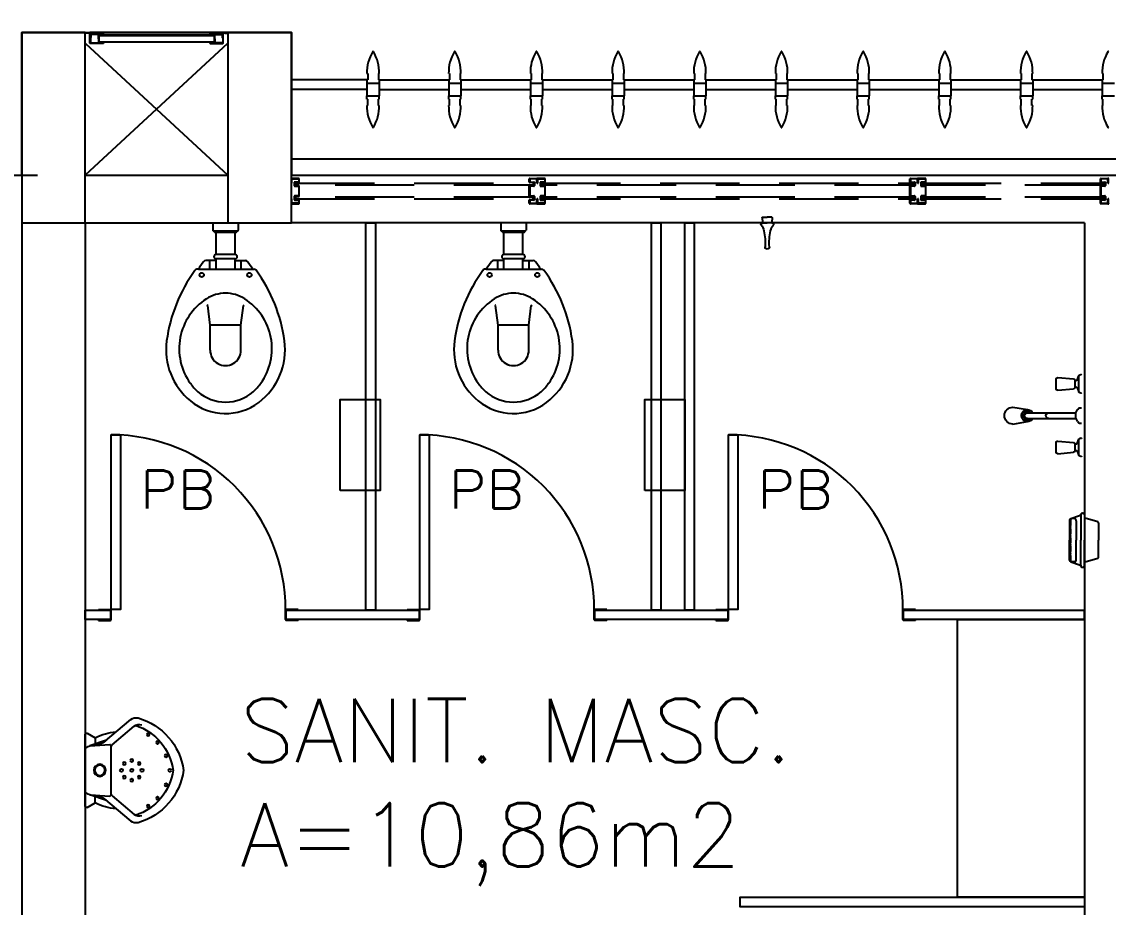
# Model space of a CAD drawing. Header units: millimetres. Extents: x 2046 to 2564, y 885 to 1120.
# Drawn here: x 2270.861 to 2274.286, y 963.146 to 965.936 of the extents above; entities that cross this region are included whole.
import ezdxf

# ---------------------------------------------------------------- set-up
doc = ezdxf.new("R2010")
doc.units = ezdxf.units.MM
doc.header["$LTSCALE"] = 10
doc.linetypes.add('HIDDEN', pattern=[0.375, 0.25, -0.125])
for name, color, linetype in [('AR-ALV', 2, 'Continuous'), ('AR-BRISES', 2, 'Continuous'), ('AR-DIVISÓRIAS', 2, 'Continuous'), ('AR-ESQ', 1, 'Continuous'), ('AR-ESTC', 3, 'Continuous'), ('AR-LOUÇAS', 1, 'Continuous'), ('AR-PISO', 1, 'Continuous'), ('AR-PORTA', 1, 'Continuous'), ('AR-SHAFT', 1, 'Continuous'), ('BGR- VISTA', 12, 'Continuous'), ('BR-PAINEL', 1, 'Continuous'), ('BR-SUPORTE', 1, 'Continuous'), ('DT-ESQ-PERFIL CADEIRA-C', 2, 'Continuous'), ('DT-ESQ-PERFIL CADEIRA-V', 1, 'Continuous'), ('DT-ESQ-VENEZIANA-C', 1, 'Continuous'), ('DT-ESQ-VENEZIANA-V', 1, 'Continuous'), ('DT-ESQ-VIDRO-PROJ', 1, 'HIDDEN'), ('DT-TXTESQ', 2, 'Continuous'), ('DT-TXTMOD', 1, 'Continuous'), ('DV- VISTA', 2, 'Continuous'), ('DV-TEXTO', 2, 'Continuous'), ('mov', 1, 'Continuous'), ('PM-TXT', 2, 'Continuous'), ('pm1', 2, 'Continuous'), ('pm2', 1, 'Continuous'), ('WC1', 1, 'Continuous'), ('WC2', 1, 'Continuous'), ('WC3', 1, 'Continuous'), ('Área', 2, 'Continuous')]:
    doc.layers.add(name, color=color, linetype=linetype)
doc.styles.add('S10', font='simplex.shx', dxfattribs={"height": 0.1})
doc.styles.add('S12', font='simplex.shx', dxfattribs={"width": 1.1, "height": 0.12})
doc.styles.add('UNB-100', font='simplex.shx', dxfattribs={"height": 0.2})

# ---------------------------------------------------------------- blocks, each defined once
blk = doc.blocks.new('BACI-01P')
at = {"layer": 'WC1'}
for p, q in [((0.146, 0.0857), (0.146, 0.0887)), ((0.1191, 0.03), (0.1191, 0.0624)), ((0.1191, 0.03), (0.1139, 0.03)), ((0.1139, 0.0298), (0.1139, -0.0298)), ((0.1191, -0.03), (0.1139, -0.03)), ((0.1191, -0.03), (0.1191, -0.0624)), ((0.146, -0.0857), (0.146, -0.0887))]:
    blk.add_line(p, q, dxfattribs=at)
for centre, radius, start, end in [((0.4364, -0.2936), 0.4837, 97.6805, 126.3454), ((0.3996, -0.0205), 0.2081, 36.8881, 97.6805), ((0.4268, 0), 0.174, 320.4767, 36.8881), ((0.1282, 0.0624), 0.00909, 126.1604, 180), ((0.4044, -0.3155), 0.4771, 122.7818, 126.1604), ((0.1551, 0.0887), 0.00909, 126.3358, 180), ((0.1282, -0.0624), 0.00909, 180, 233.8396), ((0.4044, 0.3155), 0.4771, 233.8396, 237.2182), ((0.1551, -0.0887), 0.00909, 180, 238.9825), ((0.4364, 0.2936), 0.4837, 233.7577, 262.3195), ((0.3996, 0.0205), 0.2081, 262.3195, 320.8979)]:
    blk.add_arc(centre, radius, start, end, dxfattribs=at)
at = {"layer": 'WC2'}
for p, q in [((0.146, -0.0857), (0.146, 0.0857)), ((0, 0.04), (0.023, 0.04)), ((0.025, 0.035), (0.025, 0.038)), ((0.025, -0.035), (0.025, 0.035)), ((0.025, 0.035), (0.028, 0.035)), ((0.03, -0.033), (0.03, 0.033)), ((0.1, 0.03), (0.03, 0.03)), ((0.1, 0.0298), (0.1, -0.0298)), ((0.1, -0.03), (0.03, -0.03)), ((0, -0.04), (0.023, -0.04)), ((0.025, -0.038), (0.025, -0.035)), ((0.025, -0.035), (0.028, -0.035))]:
    blk.add_line(p, q, dxfattribs=at)
for centre, radius, start, end in [((0.3966, -0.0404), 0.1866, 54.2515, 147.3201), ((0.4126, -0.0182), 0.1592, 41.3299, 54.2515), ((0.4333, 0), 0.1317, 0, 41.3299), ((0.023, 0.038), 0.002, 0, 90), ((0.028, 0.033), 0.002, 0, 90), ((0.107, 0.0298), 0.00697, 0, 180), ((0.3335, 0), 0.1117, 147.3201, 180), ((0.3335, 0), 0.1117, 180, 212.6799), ((0.4333, 0), 0.1317, 318.6701, 0), ((0.028, -0.033), 0.002, 270, 0), ((0.107, -0.0298), 0.00697, 180, 0), ((0.023, -0.038), 0.002, 270, 0), ((0.3966, 0.0404), 0.1866, 212.6799, 305.7485), ((0.4126, 0.0182), 0.1592, 305.7485, 318.6701)]:
    blk.add_arc(centre, radius, start, end, dxfattribs=at)
at = {"layer": 'WC3'}
for p, q in [((0.146, 0.0497), (0.1191, 0.0497)), ((0.261, 0.0562), (0.2593, 0.0585)), ((0.3229, 0.0486), (0.261, 0.0562)), ((0.3229, 0.0486), (0.3229, -0.0486)), ((0.4015, 0.0486), (0.3229, 0.0486)), ((0.146, 0.03), (0.1191, 0.03)), ((0.146, -0.03), (0.1191, -0.03)), ((0.146, -0.0497), (0.1191, -0.0497)), ((0.261, -0.0562), (0.2593, -0.0585)), ((0.3229, -0.0486), (0.261, -0.0562)), ((0.4015, -0.0486), (0.3229, -0.0486))]:
    blk.add_line(p, q, dxfattribs=at)
for centre in [(0.1641, 0.075), (0.1641, -0.075)]:
    blk.add_circle(centre, 0.00682, dxfattribs=at)
blk.add_arc((0.4015, 0), 0.0486, 270, 90, dxfattribs=at)
blk = doc.blocks.new('pb55-gr-01p')
at = {"layer": 'mov'}
blk.add_arc((0.0015, 0.0172), 0.55, 359.7335, 90, dxfattribs=at)
at = {"layer": 'pm1'}
blk.add_lwpolyline([(0.0315, 0.5673), (0.0315, 0.0172), (0.0015, 0.0172), (0.0015, 0.5673)], close=True, dxfattribs=at)
at = {"layer": 'pm2'}
for p, q in [((-0.0385, 0.0172), (-0.0008, 0.0172)), ((-0.0385, 0.0158), (-0.0385, 0.0172)), ((-0.0008, 0.0158), (-0.0385, 0.0158)), ((0, 0.015), (0, -0.015)), ((0.0015, -0.0152), (0.0015, 0.015)), ((0.5515, -0.0152), (0.5515, 0.015)), ((0.553, 0.015), (0.553, -0.015)), ((0.5915, 0.0172), (0.5537, 0.0172)), ((0.5537, 0.0158), (0.5915, 0.0158)), ((0.5915, 0.0158), (0.5915, 0.0172)), ((-0.001, -0.016), (-0.0385, -0.016)), ((-0.0385, -0.0175), (-0.0385, -0.016)), ((-0.0385, -0.0175), (-0.0008, -0.0175)), ((0.5915, -0.0175), (0.5537, -0.0175)), ((0.554, -0.016), (0.5915, -0.016)), ((0.5915, -0.0175), (0.5915, -0.016))]:
    blk.add_line(p, q, dxfattribs=at)
for centre, radius, start, end in [((-0.0008, 0.015), 0.00225, 0, 90), ((-0.0008, 0.015), 0.00075, 0, 90), ((0.5537, 0.015), 0.00225, 90, 180), ((0.5537, 0.015), 0.00075, 90, 180), ((-0.001, -0.015), 0.001, 270, 0), ((-0.0008, -0.0152), 0.00225, 270, 0), ((0.5537, -0.0152), 0.00225, 180, 270), ((0.554, -0.015), 0.001, 180, 270)]:
    blk.add_arc(centre, radius, start, end, dxfattribs=at)
at = {"layer": 'PM-TXT', "style": 'S12', "width": 1.1}
blk.add_attdef('PM', (0.0929, 0.3347), '', height=0.12, dxfattribs=at)
at = {"layer": 'PM-TXT', "style": 'S12', "width": 1.1, "flags": 1}
for tag, p in [('LARGURA', (0.0929, 0.1347)), ('GRANITO', (0.0929, -0.0653)), ('VISOR', (0.0929, -0.2653)), ('FERRAGEM', (0.0929, -0.4653))]:
    blk.add_attdef(tag, p, '', height=0.12, dxfattribs=at)
blk = doc.blocks.new('CHVR-01P')
at = {"layer": 'WC1'}
for p, q in [((-0.08, 0.114), (-0.08, 0.086)), ((-0.074, 0.12), (-0.0254, 0.1155)), ((-0.02, 0.1096), (-0.0176, 0.1096)), ((-0.0139, 0.1119), (-0.0077, 0.1257)), ((-0.0015, 0.129), (-0.0052, 0.1279)), ((-0.074, 0.08), (-0.0254, 0.0845)), ((-0.02, 0.0904), (-0.0176, 0.0904)), ((-0.0139, 0.0881), (-0.0077, 0.0743)), ((-0.0015, 0.071), (-0.0052, 0.0721)), ((-0.2165, 0.0264), (-0.1704, 0.0189)), ((-0.1704, 0.0088), (-0.1537, 0.0088)), ((-0.1537, 0.0088), (-0.0176, 0.0088)), ((-0.0176, 0.0088), (-0.0133, 0.0174)), ((-0.0131, 0.0178), (-0.0132, 0.0176)), ((-0.0126, 0.0182), (-0.0088, 0.0206)), ((-0.0088, 0.0222), (-0.0088, 0.0206)), ((-0.0068, 0.0242), (0, 0.0242)), ((-0.2165, -0.0264), (-0.1704, -0.0189)), ((-0.1704, -0.0088), (-0.1537, -0.0088)), ((-0.1537, -0.0088), (-0.0176, -0.0088)), ((-0.0176, -0.0088), (-0.0133, -0.0174)), ((-0.0131, -0.0178), (-0.0132, -0.0176)), ((-0.0126, -0.0182), (-0.0088, -0.0206)), ((-0.0088, -0.0206), (-0.0088, -0.0222)), ((-0.0068, -0.0242), (0, -0.0242)), ((-0.08, -0.086), (-0.08, -0.114)), ((-0.074, -0.08), (-0.0254, -0.0845)), ((-0.02, -0.0904), (-0.0176, -0.0904)), ((-0.0139, -0.0881), (-0.0077, -0.0743)), ((-0.0015, -0.071), (-0.0052, -0.0721)), ((-0.074, -0.12), (-0.0254, -0.1155)), ((-0.02, -0.1096), (-0.0176, -0.1096)), ((-0.0139, -0.1119), (-0.0077, -0.1257)), ((-0.0015, -0.129), (-0.0052, -0.1279))]:
    blk.add_line(p, q, dxfattribs=at)
for centre, radius, start, end in [((-0.074, 0.114), 0.006, 90, 180), ((-0.026, 0.1096), 0.006, 0, 84.4007), ((-0.0176, 0.1136), 0.004, 270, 335.6127), ((-0.004, 0.1241), 0.004, 107.5303, 155.6127), ((-0.001, 0.1282), 0.001, 0, 122.0054), ((-0.074, 0.086), 0.006, 180, 270), ((-0.026, 0.0904), 0.006, 275.5993, 0), ((-0.0176, 0.0864), 0.004, 24.3873, 90), ((-0.004, 0.0759), 0.004, 204.3873, 252.4697), ((-0.001, 0.0718), 0.001, 237.9946, 0), ((0, 0.07), 0.000002, 180, 270), ((-0.2165, 0), 0.0264, 90, 270), ((-0.1704, 0), 0.0189, 90, 270), ((-0.1704, 0), 0.0088, 90, 270), ((-0.1704, 0), 0.0189, 27.7177, 90), ((-0.0115, 0.0165), 0.002, 122.7806, 153.4349), ((-0.0068, 0.0222), 0.002, 90, 180), ((-0.1704, 0), 0.0189, 270, 332.2823), ((-0.0115, -0.0165), 0.002, 206.5651, 237.2194), ((-0.0068, -0.0222), 0.002, 180, 270), ((-0.074, -0.086), 0.006, 90, 180), ((-0.026, -0.0904), 0.006, 0, 84.4007), ((-0.0176, -0.0864), 0.004, 270, 335.6127), ((-0.004, -0.0759), 0.004, 107.5303, 155.6127), ((-0.001, -0.0718), 0.001, 0, 122.0054), ((-0.074, -0.114), 0.006, 180, 270), ((-0.026, -0.1096), 0.006, 275.5993, 0), ((-0.0176, -0.1136), 0.004, 24.3873, 90), ((-0.004, -0.1241), 0.004, 204.3873, 252.4697), ((-0.001, -0.1282), 0.001, 237.9946, 0), ((0, -0.13), 0.000002, 180, 270)]:
    blk.add_arc(centre, radius, start, end, dxfattribs=at)
at = {"layer": 'WC2'}
for p, q in [((-0.02, 0.1096), (-0.02, 0.0904)), ((-0.0077, 0.1257), (-0.0077, 0.0743)), ((-0.0176, 0.0088), (-0.0176, -0.0088)), ((-0.02, -0.0904), (-0.02, -0.1096)), ((-0.0077, -0.0743), (-0.0077, -0.1257))]:
    blk.add_line(p, q, dxfattribs=at)
for centre, radius, start, end in [((-0.1704, 0), 0.0132, 41.8103, 318.1897), ((-0.1031, 0), 0.0088, 90, 270)]:
    blk.add_arc(centre, radius, start, end, dxfattribs=at)
blk = doc.blocks.new('MCTR-01p')
at = {"layer": 'WC1'}
for p, q in [((0.1134, 0), (-0.1134, 0)), ((-0.1169, -0.006), (-0.1028, -0.0318)), ((0.1169, -0.006), (0.1028, -0.0318)), ((-0.1209, -0.0973), (-0.16, -0.1436)), ((0.1209, -0.0973), (0.16, -0.1436))]:
    blk.add_line(p, q, dxfattribs=at)
blk.add_circle((0, -0.0459), 0.019, dxfattribs=at)
for centre, radius, start, end in [((-0.1134, -0.004), 0.00402, 90, 208.6993), ((0.1134, -0.004), 0.00402, 331.3007, 90), ((0.0514, -0.1098), 0.1728, 153.1667, 175.8553), ((-0.0514, -0.1098), 0.1728, 4.1447, 26.8333), ((-0.1408, -0.1598), 0.0251, 139.851, 195.7705), ((0.027, -0.1124), 0.1994, 195.7705, 262.231), ((-0.027, -0.1124), 0.1994, 277.769, 344.2295), ((0.1408, -0.1598), 0.0251, 344.2295, 40.149)]:
    blk.add_arc(centre, radius, start, end, dxfattribs=at)
at = {"layer": 'WC2'}
for p, q in [((-0.1028, -0.0318), (-0.083, -0.0318)), ((-0.0952, -0.0668), (-0.0769, -0.0144)), ((-0.0769, -0.0144), (-0.0814, -0.0774)), ((0.0769, -0.0144), (0.0814, -0.0774)), ((0.0952, -0.0668), (0.0769, -0.0144)), ((0.1028, -0.0318), (0.083, -0.0318)), ((-0.0929, -0.0641), (-0.1209, -0.0973)), ((0.0929, -0.0641), (0.1209, -0.0973)), ((-0.0801, -0.0849), (-0.1388, -0.1544)), ((0.0773, -0.0817), (-0.0773, -0.0817)), ((0.0801, -0.0849), (0.1388, -0.1544))]:
    blk.add_line(p, q, dxfattribs=at)
for centre, radius in [((0, -0.0459), 0.0162), ((-0.0216, -0.1233), 0.00453), ((0.0216, -0.1233), 0.00453), ((-0.0307, -0.1466), 0.00453), ((-0.0216, -0.17), 0.00453), ((0.0216, -0.17), 0.00453), ((0.0307, -0.1466), 0.00453), ((-0.1131, -0.1987), 0.00453), ((0.1131, -0.1987), 0.00453), ((-0.0873, -0.2281), 0.00453), ((0.0873, -0.2281), 0.00453), ((-0.0453, -0.2549), 0.00453), ((0.0453, -0.2549), 0.00453)]:
    blk.add_circle(centre, radius, dxfattribs=at)
for centre, radius, start, end in [((-0.0573, -0.018), 0.02, 115.5204, 169.5817), ((0.0573, -0.018), 0.02, 10.4183, 64.4796), ((-0.1424, -0.0223), 0.0647, 319.851, 355.9846), ((0.1424, -0.0223), 0.0647, 184.0154, 220.149), ((-0.0773, -0.0776), 0.00402, 175.9846, 270), ((-0.0719, -0.0937), 0.012, 89.3581, 133.3239), ((0.0719, -0.0937), 0.012, 46.6761, 90.6419), ((0.0773, -0.0776), 0.00402, 270, 4.0154), ((0, -0.1142), 0.00453, 90, 270), ((0, -0.1142), 0.00453, 270, 90), ((-0.1204, -0.1699), 0.024, 139.851, 200.6324), ((0.024, -0.1042), 0.1746, 198.2723, 262.1141), ((0, -0.1466), 0.00453, 90, 270), ((0, -0.1466), 0.00453, 270, 90), ((-0.024, -0.1042), 0.1746, 277.8859, 341.7277), ((0.1204, -0.1699), 0.024, 339.3676, 40.149), ((0, -0.1791), 0.00453, 90, 270), ((0, -0.1791), 0.00453, 270, 90), ((0.0001, -0.2664), 0.00453, 91.7832, 268.2168), ((-0.0001, -0.2664), 0.00453, 271.7832, 88.2168)]:
    blk.add_arc(centre, radius, start, end, dxfattribs=at)
blk = doc.blocks.new('DV8')
at = {"layer": 'DV- VISTA'}
blk.add_lwpolyline([(0, -0.03), (-0.08, -0.03), (-0.08, 0), (0, 0)], close=True, dxfattribs=at)
at = {"layer": 'DV-TEXTO', "style": 'S12'}
for tag, p, flags in [('DIVISÓRIA', (-0.2823, -0.184), 2), ('TAMANHO', (-0.2823, -0.384), 3), ('ACABAMENTO', (-0.2823, -0.584), 3), ('CANTONEIRA', (-0.2823, -0.784), 3)]:
    blk.add_attdef(tag, p, '', height=0.12, dxfattribs=dict(at, flags=flags))
blk = doc.blocks.new('DV7')
at = {"layer": 'DV- VISTA'}
blk.add_lwpolyline([(0.03, 0), (0.03, -0.42), (0, -0.42), (0, 0)], close=True, dxfattribs=at)
at = {"layer": 'DV-TEXTO', "style": 'S12'}
for tag, p, flags in [('ACABAMENTO', (0.5921, -0.2951), 3), ('CANTONEIRA', (0.7921, -0.2951), 3), ('DIVISÓRIA', (0.1921, -0.2951), 2), ('TAMANHO', (0.3921, -0.2951), 3)]:
    blk.add_attdef(tag, p, '', height=0.12, rotation=90, dxfattribs=dict(at, flags=flags))
blk = doc.blocks.new('DV10')
at = {"layer": 'DV- VISTA'}
blk.add_lwpolyline([(0.57, -0.03), (0, -0.03), (0, 0), (0.57, 0)], close=True, dxfattribs=at)
at = {"layer": 'DV-TEXTO', "style": 'S12'}
for tag, p, flags in [('DIVISÓRIA', (0.0161, 0.0342), 2), ('TAMANHO', (0.0161, -0.1658), 3), ('ACABAMENTO', (0.0161, -0.3658), 3), ('CANTONEIRA', (0.0161, -0.5658), 3)]:
    blk.add_attdef(tag, p, '', height=0.12, dxfattribs=dict(at, flags=flags))
blk = doc.blocks.new('DV5')
at = {"layer": 'DV- VISTA'}
blk.add_lwpolyline([(0.03, 0), (0.03, -1.085), (0, -1.085), (0, 0)], close=True, dxfattribs=at)
at = {"layer": 'DV-TEXTO', "style": 'S12'}
for tag, p, flags in [('ACABAMENTO', (0.3815, -0.3886), 3), ('CANTONEIRA', (0.5815, -0.3886), 3), ('DIVISÓRIA', (-0.0185, -0.3886), 2), ('TAMANHO', (0.1815, -0.3886), 3)]:
    blk.add_attdef(tag, p, '', height=0.12, rotation=90, dxfattribs=dict(at, flags=flags))
blk = doc.blocks.new('BGR17')
at = {"layer": 'BGR- VISTA'}
blk.add_lwpolyline([(0, 0.875), (0, 0), (-0.4, 0), (-0.4, 0.875)], close=True, dxfattribs=at)
blk = doc.blocks.new('DV4')
at = {"layer": 'DV- VISTA'}
blk.add_lwpolyline([(0.03, 0), (0.03, -1.22), (0, -1.22), (0, 0)], close=True, dxfattribs=at)
at = {"layer": 'DV-TEXTO', "style": 'S12'}
for tag, p, flags in [('ACABAMENTO', (0.3815, -0.3084), 3), ('CANTONEIRA', (0.5815, -0.3084), 3), ('DIVISÓRIA', (-0.0185, -0.3084), 2), ('TAMANHO', (0.1815, -0.3084), 3)]:
    blk.add_attdef(tag, p, '', height=0.12, rotation=90, dxfattribs=dict(at, flags=flags))
blk = doc.blocks.new('EF58-P')
at = {"layer": 'DT-ESQ-VIDRO-PROJ', "ltscale": 0.1}
for points in [[(2.5735, -0.14, 0.414214), (2.575, -0.1385), (2.575, -0.125), (2.5735, -0.125)], [(2.5735, -0.075), (2.575, -0.075), (2.575, -0.0615, 0.414214), (2.5735, -0.06)]]:
    blk.add_lwpolyline(points, format="xyb", dxfattribs=at)
for points in [[(2.6, -0.1285), (2.6, -0.1385, -0.414214), (2.5985, -0.14), (2.5765, -0.14, -0.414214), (2.575, -0.1385), (2.575, -0.125), (2.5765, -0.125), (2.5765, -0.138, 0.414214), (2.577, -0.1385), (2.598, -0.1385, 0.414214), (2.5985, -0.138), (2.5985, -0.1285), (2.5855, -0.1285, -0.414214), (2.584, -0.127), (2.584, -0.117, -0.414214), (2.5855, -0.1155), (2.5985, -0.1155), (2.5985, -0.0845), (2.5855, -0.0845, -0.414214), (2.584, -0.083), (2.584, -0.073, -0.414214), (2.5855, -0.0715), (2.5985, -0.0715), (2.5985, -0.062, 0.414214), (2.598, -0.0615), (2.577, -0.0615, 0.414214), (2.5765, -0.062), (2.5765, -0.075), (2.575, -0.075), (2.575, -0.0615, -0.414214), (2.5765, -0.06), (2.5985, -0.06, -0.414214), (2.6, -0.0615), (2.6, -0.0715, -0.414214), (2.5985, -0.073), (2.5855, -0.073), (2.5855, -0.083), (2.5985, -0.083), (2.5985, -0.083, -0.414214), (2.6, -0.0845), (2.6, -0.1155, -0.414214), (2.5985, -0.117), (2.5985, -0.117), (2.5855, -0.117), (2.5855, -0.127), (2.5985, -0.127, -0.414214)], [(3.15, -0.1285), (3.15, -0.1385, 0.414214), (3.1515, -0.14), (3.1735, -0.14, 0.414214), (3.175, -0.1385), (3.175, -0.125), (3.1735, -0.125), (3.1735, -0.138, -0.414214), (3.173, -0.1385), (3.152, -0.1385, -0.414214), (3.1515, -0.138), (3.1515, -0.1285), (3.1645, -0.1285, 0.414214), (3.166, -0.127), (3.166, -0.117, 0.414214), (3.1645, -0.1155), (3.1515, -0.1155), (3.1515, -0.0845), (3.1645, -0.0845, 0.414214), (3.166, -0.083), (3.166, -0.073, 0.414214), (3.1645, -0.0715), (3.1515, -0.0715), (3.1515, -0.062, -0.414214), (3.152, -0.0615), (3.173, -0.0615, -0.414214), (3.1735, -0.062), (3.1735, -0.075), (3.175, -0.075), (3.175, -0.0615, 0.414214), (3.1735, -0.06), (3.1515, -0.06, 0.414214), (3.15, -0.0615), (3.15, -0.0715, 0.414214), (3.1515, -0.073), (3.1645, -0.073), (3.1645, -0.083), (3.1515, -0.083), (3.1515, -0.083, 0.414214), (3.15, -0.0845), (3.15, -0.1155, 0.414214), (3.1515, -0.117), (3.1515, -0.117), (3.1645, -0.117), (3.1645, -0.127), (3.1515, -0.127, 0.414214)], [(3.2, -0.1285), (3.2, -0.1385, -0.414214), (3.1985, -0.14), (3.1765, -0.14, -0.414214), (3.175, -0.1385), (3.175, -0.125), (3.1765, -0.125), (3.1765, -0.138, 0.414214), (3.177, -0.1385), (3.198, -0.1385, 0.414214), (3.1985, -0.138), (3.1985, -0.1285), (3.1855, -0.1285, -0.414214), (3.184, -0.127), (3.184, -0.117, -0.414214), (3.1855, -0.1155), (3.1985, -0.1155), (3.1985, -0.0845), (3.1855, -0.0845, -0.414214), (3.184, -0.083), (3.184, -0.073, -0.414214), (3.1855, -0.0715), (3.1985, -0.0715), (3.1985, -0.062, 0.414214), (3.198, -0.0615), (3.177, -0.0615, 0.414214), (3.1765, -0.062), (3.1765, -0.075), (3.175, -0.075), (3.175, -0.0615, -0.414214), (3.1765, -0.06), (3.1985, -0.06, -0.414214), (3.2, -0.0615), (3.2, -0.0715, -0.414214), (3.1985, -0.073), (3.1855, -0.073), (3.1855, -0.083), (3.1985, -0.083), (3.1985, -0.083, -0.414214), (3.2, -0.0845), (3.2, -0.1155, -0.414214), (3.1985, -0.117), (3.1985, -0.117), (3.1855, -0.117), (3.1855, -0.127), (3.1985, -0.127, -0.414214)], [(4.35, -0.1285), (4.35, -0.1385, 0.414214), (4.3515, -0.14), (4.3735, -0.14, 0.414214), (4.375, -0.1385), (4.375, -0.125), (4.3735, -0.125), (4.3735, -0.138, -0.414214), (4.373, -0.1385), (4.352, -0.1385, -0.414214), (4.3515, -0.138), (4.3515, -0.1285), (4.3645, -0.1285, 0.414214), (4.366, -0.127), (4.366, -0.117, 0.414214), (4.3645, -0.1155), (4.3515, -0.1155), (4.3515, -0.0845), (4.3645, -0.0845, 0.414214), (4.366, -0.083), (4.366, -0.073, 0.414214), (4.3645, -0.0715), (4.3515, -0.0715), (4.3515, -0.062, -0.414214), (4.352, -0.0615), (4.373, -0.0615, -0.414214), (4.3735, -0.062), (4.3735, -0.075), (4.375, -0.075), (4.375, -0.0615, 0.414214), (4.3735, -0.06), (4.3515, -0.06, 0.414214), (4.35, -0.0615), (4.35, -0.0715, 0.414214), (4.3515, -0.073), (4.3645, -0.073), (4.3645, -0.083), (4.3515, -0.083), (4.3515, -0.083, 0.414214), (4.35, -0.0845), (4.35, -0.1155, 0.414214), (4.3515, -0.117), (4.3515, -0.117), (4.3645, -0.117), (4.3645, -0.127), (4.3515, -0.127, 0.414214)], [(4.4, -0.1285), (4.4, -0.1385, -0.414214), (4.3985, -0.14), (4.3765, -0.14, -0.414214), (4.375, -0.1385), (4.375, -0.125), (4.3765, -0.125), (4.3765, -0.138, 0.414214), (4.377, -0.1385), (4.398, -0.1385, 0.414214), (4.3985, -0.138), (4.3985, -0.1285), (4.3855, -0.1285, -0.414214), (4.384, -0.127), (4.384, -0.117, -0.414214), (4.3855, -0.1155), (4.3985, -0.1155), (4.3985, -0.0845), (4.3855, -0.0845, -0.414214), (4.384, -0.083), (4.384, -0.073, -0.414214), (4.3855, -0.0715), (4.3985, -0.0715), (4.3985, -0.062, 0.414214), (4.398, -0.0615), (4.377, -0.0615, 0.414214), (4.3765, -0.062), (4.3765, -0.075), (4.375, -0.075), (4.375, -0.0615, -0.414214), (4.3765, -0.06), (4.3985, -0.06, -0.414214), (4.4, -0.0615), (4.4, -0.0715, -0.414214), (4.3985, -0.073), (4.3855, -0.073), (4.3855, -0.083), (4.3985, -0.083), (4.3985, -0.083, -0.414214), (4.4, -0.0845), (4.4, -0.1155, -0.414214), (4.3985, -0.117), (4.3985, -0.117), (4.3855, -0.117), (4.3855, -0.127), (4.3985, -0.127, -0.414214)], [(5.125, -0.1285), (5.125, -0.1385, 0.414214), (5.1265, -0.14), (5.1485, -0.14, 0.414214), (5.15, -0.1385), (5.15, -0.125), (5.1485, -0.125), (5.1485, -0.138, -0.414214), (5.148, -0.1385), (5.127, -0.1385, -0.414214), (5.1265, -0.138), (5.1265, -0.1285), (5.1395, -0.1285, 0.414214), (5.141, -0.127), (5.141, -0.117, 0.414214), (5.1395, -0.1155), (5.1265, -0.1155), (5.1265, -0.0845), (5.1395, -0.0845, 0.414214), (5.141, -0.083), (5.141, -0.073, 0.414214), (5.1395, -0.0715), (5.1265, -0.0715), (5.1265, -0.062, -0.414214), (5.127, -0.0615), (5.148, -0.0615, -0.414214), (5.1485, -0.062), (5.1485, -0.075), (5.15, -0.075), (5.15, -0.0615, 0.414214), (5.1485, -0.06), (5.1265, -0.06, 0.414214), (5.125, -0.0615), (5.125, -0.0715, 0.414214), (5.1265, -0.073), (5.1395, -0.073), (5.1395, -0.083), (5.1265, -0.083), (5.1265, -0.083, 0.414214), (5.125, -0.0845), (5.125, -0.1155, 0.414214), (5.1265, -0.117), (5.1265, -0.117), (5.1395, -0.117), (5.1395, -0.127), (5.1265, -0.127, 0.414214)]]:
    blk.add_lwpolyline(points, format="xyb", close=True, dxfattribs=at)
for points in [[(3.1625, -0.081), (3.1625, -0.075), (2.5875, -0.075), (2.5875, -0.081)], [(4.3625, -0.081), (4.3625, -0.075), (3.1875, -0.075), (3.1875, -0.081)], [(5.1375, -0.081), (5.1375, -0.075), (4.3875, -0.075), (4.3875, -0.081)], [(3.1625, -0.119), (3.1625, -0.125), (2.5875, -0.125), (2.5875, -0.119)], [(4.3625, -0.119), (4.3625, -0.125), (3.1875, -0.125), (3.1875, -0.119)], [(5.1375, -0.119), (5.1375, -0.125), (4.3875, -0.125), (4.3875, -0.119)]]:
    blk.add_lwpolyline(points, close=True, dxfattribs=at)
at = {"layer": 'DT-TXTMOD', "ltscale": 0.1, "style": 'S10', "flags": 3}
for tag, p in [('M01', (0.025, -0.28)), ('M02', (0.3253, -0.28)), ('M03', (0.627, -0.28)), ('M04', (0.9288, -0.28)), ('M05', (1.2306, -0.28)), ('M06', (1.5323, -0.28)), ('M07', (1.8341, -0.28)), ('M08', (2.1359, -0.28)), ('M09', (2.4376, -0.28)), ('M10', (2.7394, -0.28)), ('M11', (3.0412, -0.28)), ('M12', (3.3429, -0.28)), ('M13', (3.6447, -0.28)), ('M14', (3.9464, -0.28)), ('M15', (4.2482, -0.28)), ('M16', (4.55, -0.28)), ('M17', (4.8517, -0.28))]:
    blk.add_attdef(tag, p, '', height=0.1, dxfattribs=at)
blk = doc.blocks.new('BR-MODULO8')
at = {"layer": 'BR-PAINEL'}
for p, q in [((-4.9117, 0.27), (-4.9092, 0.27)), ((-4.9117, 0.25), (-4.9117, 0.24)), ((-4.9117, 0.25), (-4.9092, 0.25)), ((-4.9117, 0.24), (-4.8733, 0.24)), ((-4.9117, 0.24), (-4.9117, 0.2)), ((-4.9092, 0.27), (-4.9092, 0.25)), ((-4.8758, 0.27), (-4.8758, 0.25)), ((-4.8733, 0.27), (-4.8758, 0.27)), ((-4.8733, 0.25), (-4.8758, 0.25)), ((-4.8733, 0.25), (-4.8733, 0.24)), ((-4.8733, 0.24), (-4.8733, 0.2)), ((-4.6542, 0.27), (-4.6517, 0.27)), ((-4.6542, 0.25), (-4.6542, 0.24)), ((-4.6542, 0.25), (-4.6517, 0.25)), ((-4.6542, 0.24), (-4.6158, 0.24)), ((-4.6542, 0.24), (-4.6542, 0.2)), ((-4.6517, 0.27), (-4.6517, 0.25)), ((-4.6183, 0.27), (-4.6183, 0.25)), ((-4.6158, 0.27), (-4.6183, 0.27)), ((-4.6158, 0.25), (-4.6183, 0.25)), ((-4.6158, 0.25), (-4.6158, 0.24)), ((-4.6158, 0.24), (-4.6158, 0.2)), ((-4.3967, 0.27), (-4.3942, 0.27)), ((-4.3967, 0.25), (-4.3967, 0.24)), ((-4.3967, 0.25), (-4.3942, 0.25)), ((-4.3967, 0.24), (-4.3583, 0.24)), ((-4.3967, 0.24), (-4.3967, 0.2)), ((-4.3942, 0.27), (-4.3942, 0.25)), ((-4.3608, 0.27), (-4.3608, 0.25)), ((-4.3583, 0.27), (-4.3608, 0.27)), ((-4.3583, 0.25), (-4.3608, 0.25)), ((-4.3583, 0.25), (-4.3583, 0.24)), ((-4.3583, 0.24), (-4.3583, 0.2)), ((-4.1392, 0.27), (-4.1367, 0.27)), ((-4.1392, 0.25), (-4.1392, 0.24)), ((-4.1392, 0.25), (-4.1367, 0.25)), ((-4.1392, 0.24), (-4.1008, 0.24)), ((-4.1392, 0.24), (-4.1392, 0.2)), ((-4.1367, 0.27), (-4.1367, 0.25)), ((-4.1033, 0.27), (-4.1033, 0.25)), ((-4.1008, 0.27), (-4.1033, 0.27)), ((-4.1008, 0.25), (-4.1033, 0.25)), ((-4.1008, 0.25), (-4.1008, 0.24)), ((-4.1008, 0.24), (-4.1008, 0.2)), ((-3.8817, 0.27), (-3.8792, 0.27)), ((-3.8817, 0.25), (-3.8817, 0.24)), ((-3.8817, 0.25), (-3.8792, 0.25)), ((-3.8817, 0.24), (-3.8433, 0.24)), ((-3.8817, 0.24), (-3.8817, 0.2)), ((-3.8792, 0.27), (-3.8792, 0.25)), ((-3.8458, 0.27), (-3.8458, 0.25)), ((-3.8433, 0.27), (-3.8458, 0.27)), ((-3.8433, 0.25), (-3.8458, 0.25)), ((-3.8433, 0.25), (-3.8433, 0.24)), ((-3.8433, 0.24), (-3.8433, 0.2)), ((-3.6242, 0.27), (-3.6217, 0.27)), ((-3.6242, 0.25), (-3.6242, 0.24)), ((-3.6242, 0.25), (-3.6217, 0.25)), ((-3.6242, 0.24), (-3.5858, 0.24)), ((-3.6242, 0.24), (-3.6242, 0.2)), ((-3.6217, 0.27), (-3.6217, 0.25)), ((-3.5883, 0.27), (-3.5883, 0.25)), ((-3.5858, 0.27), (-3.5883, 0.27)), ((-3.5858, 0.25), (-3.5883, 0.25)), ((-3.5858, 0.25), (-3.5858, 0.24)), ((-3.5858, 0.24), (-3.5858, 0.2)), ((-3.3667, 0.27), (-3.3642, 0.27)), ((-3.3667, 0.25), (-3.3667, 0.24)), ((-3.3667, 0.25), (-3.3642, 0.25)), ((-3.3667, 0.24), (-3.3283, 0.24)), ((-3.3667, 0.24), (-3.3667, 0.2)), ((-3.3642, 0.27), (-3.3642, 0.25)), ((-3.3308, 0.27), (-3.3308, 0.25)), ((-3.3283, 0.27), (-3.3308, 0.27)), ((-3.3283, 0.25), (-3.3308, 0.25)), ((-3.3283, 0.25), (-3.3283, 0.24)), ((-3.3283, 0.24), (-3.3283, 0.2)), ((-3.1092, 0.27), (-3.1067, 0.27)), ((-3.1092, 0.25), (-3.1092, 0.24)), ((-3.1092, 0.25), (-3.1067, 0.25)), ((-3.1092, 0.24), (-3.0708, 0.24)), ((-3.1092, 0.24), (-3.1092, 0.2)), ((-3.1067, 0.27), (-3.1067, 0.25)), ((-3.0733, 0.27), (-3.0733, 0.25)), ((-3.0708, 0.27), (-3.0733, 0.27)), ((-3.0708, 0.25), (-3.0733, 0.25)), ((-3.0708, 0.25), (-3.0708, 0.24)), ((-3.0708, 0.24), (-3.0708, 0.2)), ((-2.8517, 0.27), (-2.8492, 0.27)), ((-2.8517, 0.25), (-2.8517, 0.24)), ((-2.8517, 0.25), (-2.8492, 0.25)), ((-2.8517, 0.24), (-2.8133, 0.24)), ((-2.8517, 0.24), (-2.8517, 0.2)), ((-2.8492, 0.27), (-2.8492, 0.25)), ((-2.8158, 0.27), (-2.8158, 0.25)), ((-2.8133, 0.27), (-2.8158, 0.27)), ((-2.8133, 0.25), (-2.8158, 0.25)), ((-2.8133, 0.25), (-2.8133, 0.24)), ((-2.8133, 0.24), (-2.8133, 0.2)), ((-2.5942, 0.27), (-2.5917, 0.27)), ((-2.5942, 0.25), (-2.5942, 0.24)), ((-2.5942, 0.25), (-2.5917, 0.25)), ((-2.5942, 0.24), (-2.5558, 0.24)), ((-2.5942, 0.24), (-2.5942, 0.2)), ((-2.5917, 0.27), (-2.5917, 0.25)), ((-4.9117, 0.2), (-4.8733, 0.2)), ((-4.9117, 0.19), (-4.9117, 0.2)), ((-4.9117, 0.19), (-4.9092, 0.19)), ((-4.9092, 0.17), (-4.9092, 0.19)), ((-4.8733, 0.19), (-4.8758, 0.19)), ((-4.8758, 0.17), (-4.8758, 0.19)), ((-4.8733, 0.19), (-4.8733, 0.2)), ((-4.6542, 0.2), (-4.6158, 0.2)), ((-4.6542, 0.19), (-4.6542, 0.2)), ((-4.6542, 0.19), (-4.6517, 0.19)), ((-4.6517, 0.17), (-4.6517, 0.19)), ((-4.6158, 0.19), (-4.6183, 0.19)), ((-4.6183, 0.17), (-4.6183, 0.19)), ((-4.6158, 0.19), (-4.6158, 0.2)), ((-4.3967, 0.2), (-4.3583, 0.2)), ((-4.3967, 0.19), (-4.3967, 0.2)), ((-4.3967, 0.19), (-4.3942, 0.19)), ((-4.3942, 0.17), (-4.3942, 0.19)), ((-4.3583, 0.19), (-4.3608, 0.19)), ((-4.3608, 0.17), (-4.3608, 0.19)), ((-4.3583, 0.19), (-4.3583, 0.2)), ((-4.1392, 0.2), (-4.1008, 0.2)), ((-4.1392, 0.19), (-4.1392, 0.2)), ((-4.1392, 0.19), (-4.1367, 0.19)), ((-4.1367, 0.17), (-4.1367, 0.19)), ((-4.1008, 0.19), (-4.1033, 0.19)), ((-4.1033, 0.17), (-4.1033, 0.19)), ((-4.1008, 0.19), (-4.1008, 0.2)), ((-3.8817, 0.2), (-3.8433, 0.2)), ((-3.8817, 0.19), (-3.8817, 0.2)), ((-3.8817, 0.19), (-3.8792, 0.19)), ((-3.8792, 0.17), (-3.8792, 0.19)), ((-3.8433, 0.19), (-3.8458, 0.19)), ((-3.8458, 0.17), (-3.8458, 0.19)), ((-3.8433, 0.19), (-3.8433, 0.2)), ((-3.6242, 0.2), (-3.5858, 0.2)), ((-3.6242, 0.19), (-3.6242, 0.2)), ((-3.6242, 0.19), (-3.6217, 0.19)), ((-3.6217, 0.17), (-3.6217, 0.19)), ((-3.5858, 0.19), (-3.5883, 0.19)), ((-3.5883, 0.17), (-3.5883, 0.19)), ((-3.5858, 0.19), (-3.5858, 0.2)), ((-3.3667, 0.2), (-3.3283, 0.2)), ((-3.3667, 0.19), (-3.3667, 0.2)), ((-3.3667, 0.19), (-3.3642, 0.19)), ((-3.3642, 0.17), (-3.3642, 0.19)), ((-3.3283, 0.19), (-3.3308, 0.19)), ((-3.3308, 0.17), (-3.3308, 0.19)), ((-3.3283, 0.19), (-3.3283, 0.2)), ((-3.1092, 0.2), (-3.0708, 0.2)), ((-3.1092, 0.19), (-3.1092, 0.2)), ((-3.1092, 0.19), (-3.1067, 0.19)), ((-3.1067, 0.17), (-3.1067, 0.19)), ((-3.0708, 0.19), (-3.0733, 0.19)), ((-3.0733, 0.17), (-3.0733, 0.19)), ((-3.0708, 0.19), (-3.0708, 0.2)), ((-2.8517, 0.2), (-2.8133, 0.2)), ((-2.8517, 0.19), (-2.8517, 0.2)), ((-2.8517, 0.19), (-2.8492, 0.19)), ((-2.8492, 0.17), (-2.8492, 0.19)), ((-2.8133, 0.19), (-2.8158, 0.19)), ((-2.8158, 0.17), (-2.8158, 0.19)), ((-2.8133, 0.19), (-2.8133, 0.2)), ((-2.5942, 0.2), (-2.5558, 0.2)), ((-2.5942, 0.19), (-2.5942, 0.2)), ((-2.5942, 0.19), (-2.5917, 0.19)), ((-2.5917, 0.17), (-2.5917, 0.19)), ((-4.9117, 0.17), (-4.9092, 0.17)), ((-4.8733, 0.17), (-4.8758, 0.17)), ((-4.6542, 0.17), (-4.6517, 0.17)), ((-4.6158, 0.17), (-4.6183, 0.17)), ((-4.3967, 0.17), (-4.3942, 0.17)), ((-4.3583, 0.17), (-4.3608, 0.17)), ((-4.1392, 0.17), (-4.1367, 0.17)), ((-4.1008, 0.17), (-4.1033, 0.17)), ((-3.8817, 0.17), (-3.8792, 0.17)), ((-3.8433, 0.17), (-3.8458, 0.17)), ((-3.6242, 0.17), (-3.6217, 0.17)), ((-3.5858, 0.17), (-3.5883, 0.17)), ((-3.3667, 0.17), (-3.3642, 0.17)), ((-3.3283, 0.17), (-3.3308, 0.17)), ((-3.1092, 0.17), (-3.1067, 0.17)), ((-3.0708, 0.17), (-3.0733, 0.17)), ((-2.8517, 0.17), (-2.8492, 0.17)), ((-2.8133, 0.17), (-2.8158, 0.17)), ((-2.5942, 0.17), (-2.5917, 0.17))]:
    blk.add_line(p, q, dxfattribs=at)
for centre, radius, start, end in [((-4.7867, 0.2739), 0.1251, 148.4721, 181.772), ((-4.8925, 0.3387), 0.001, 37.1012, 142.8988), ((-4.9983, 0.2739), 0.1251, 358.228, 31.5279), ((-4.5292, 0.2739), 0.1251, 148.4721, 181.772), ((-4.635, 0.3387), 0.001, 37.1012, 142.8988), ((-4.7408, 0.2739), 0.1251, 358.228, 31.5279), ((-4.2717, 0.2739), 0.1251, 148.4721, 181.772), ((-4.3775, 0.3387), 0.001, 37.1012, 142.8988), ((-4.4833, 0.2739), 0.1251, 358.228, 31.5279), ((-4.0142, 0.2739), 0.1251, 148.4721, 181.772), ((-4.12, 0.3387), 0.001, 37.1012, 142.8988), ((-4.2258, 0.2739), 0.1251, 358.228, 31.5279), ((-3.7567, 0.2739), 0.1251, 148.4721, 181.772), ((-3.8625, 0.3387), 0.001, 37.1012, 142.8988), ((-3.9683, 0.2739), 0.1251, 358.228, 31.5279), ((-3.4992, 0.2739), 0.1251, 148.4721, 181.772), ((-3.605, 0.3387), 0.001, 37.1012, 142.8988), ((-3.7108, 0.2739), 0.1251, 358.228, 31.5279), ((-3.2417, 0.2739), 0.1251, 148.4721, 181.772), ((-3.3475, 0.3387), 0.001, 37.1012, 142.8988), ((-3.4533, 0.2739), 0.1251, 358.228, 31.5279), ((-2.9842, 0.2739), 0.1251, 148.4721, 181.772), ((-3.09, 0.3387), 0.001, 37.1012, 142.8988), ((-3.1958, 0.2739), 0.1251, 358.228, 31.5279), ((-2.7267, 0.2739), 0.1251, 148.4721, 181.772), ((-2.8325, 0.3387), 0.001, 37.1012, 142.8988), ((-2.9383, 0.2739), 0.1251, 358.228, 31.5279), ((-2.4692, 0.2739), 0.1251, 148.4721, 181.772), ((-2.575, 0.3387), 0.001, 37.1012, 142.8988), ((-4.7867, 0.1661), 0.1251, 178.228, 211.5279), ((-4.9983, 0.1661), 0.1251, 328.4721, 1.772), ((-4.5292, 0.1661), 0.1251, 178.228, 211.5279), ((-4.7408, 0.1661), 0.1251, 328.4721, 1.772), ((-4.2717, 0.1661), 0.1251, 178.228, 211.5279), ((-4.4833, 0.1661), 0.1251, 328.4721, 1.772), ((-4.0142, 0.1661), 0.1251, 178.228, 211.5279), ((-4.2258, 0.1661), 0.1251, 328.4721, 1.772), ((-3.7567, 0.1661), 0.1251, 178.228, 211.5279), ((-3.9683, 0.1661), 0.1251, 328.4721, 1.772), ((-3.4992, 0.1661), 0.1251, 178.228, 211.5279), ((-3.7108, 0.1661), 0.1251, 328.4721, 1.772), ((-3.2417, 0.1661), 0.1251, 178.228, 211.5279), ((-3.4533, 0.1661), 0.1251, 328.4721, 1.772), ((-2.9842, 0.1661), 0.1251, 178.228, 211.5279), ((-3.1958, 0.1661), 0.1251, 328.4721, 1.772), ((-2.7267, 0.1661), 0.1251, 178.228, 211.5279), ((-2.9383, 0.1661), 0.1251, 328.4721, 1.772), ((-2.4692, 0.1661), 0.1251, 178.228, 211.5279), ((-4.8925, 0.1013), 0.001, 217.1012, 322.8988), ((-4.635, 0.1013), 0.001, 217.1012, 322.8988), ((-4.3775, 0.1013), 0.001, 217.1012, 322.8988), ((-4.12, 0.1013), 0.001, 217.1012, 322.8988), ((-3.8625, 0.1013), 0.001, 217.1012, 322.8988), ((-3.605, 0.1013), 0.001, 217.1012, 322.8988), ((-3.3475, 0.1013), 0.001, 217.1012, 322.8988), ((-3.09, 0.1013), 0.001, 217.1012, 322.8988), ((-2.8325, 0.1013), 0.001, 217.1012, 322.8988), ((-2.575, 0.1013), 0.001, 217.1012, 322.8988)]:
    blk.add_arc(centre, radius, start, end, dxfattribs=at)
at = {"layer": 'BR-SUPORTE'}
for p, q in [((-4.9117, 0.25), (-5.15, 0.25)), ((-4.8733, 0.25), (-4.6517, 0.25)), ((-4.6158, 0.25), (-4.3942, 0.25)), ((-4.3583, 0.25), (-4.1367, 0.25)), ((-4.1008, 0.25), (-3.8792, 0.25)), ((-3.8433, 0.25), (-3.6217, 0.25)), ((-3.5858, 0.25), (-3.3642, 0.25)), ((-3.3283, 0.25), (-3.1067, 0.25)), ((-3.0708, 0.25), (-2.8492, 0.25)), ((-2.8133, 0.25), (-2.5917, 0.25)), ((-4.9117, 0.22), (-5.15, 0.22)), ((-4.8733, 0.22), (-4.6542, 0.22)), ((-4.6158, 0.22), (-4.3967, 0.22)), ((-4.3583, 0.22), (-4.1392, 0.22)), ((-4.1008, 0.22), (-3.8817, 0.22)), ((-3.8433, 0.22), (-3.6242, 0.22)), ((-3.5858, 0.22), (-3.3667, 0.22)), ((-3.3283, 0.22), (-3.1092, 0.22)), ((-3.0708, 0.22), (-2.8517, 0.22)), ((-2.8133, 0.22), (-2.5942, 0.22))]:
    blk.add_line(p, q, dxfattribs=at)
blk = doc.blocks.new('EF01C-P')
at = {"layer": 'DT-ESQ-PERFIL CADEIRA-C', "ltscale": 0.1}
for points in [[(0.043, 0.0065), (0.018, 0.0065), (0.018, 0.0165), (0.0165, 0.0165), (0.0165, 0.0065, 0.414214), (0.018, 0.005), (0.043, 0.005), (0.0565, 0.005, 1), (0.0565, 0.008), (0.043, 0.008), (0.043, 0.02), (0.043, 0.032), (0.0565, 0.032, 1), (0.0565, 0.035), (0.043, 0.035), (0.0165, 0.035, 0.414214), (0.015, 0.0335), (0.015, 0.0015), (0.0015, 0.0015)], [(0.407, 0.0065), (0.432, 0.0065), (0.432, 0.0165), (0.4335, 0.0165), (0.4335, 0.0065, -0.414214), (0.432, 0.005), (0.407, 0.005), (0.3935, 0.005, -1), (0.3935, 0.008), (0.407, 0.008), (0.407, 0.02), (0.407, 0.032), (0.3935, 0.032, -1), (0.3935, 0.035), (0.407, 0.035), (0.4335, 0.035, -0.414214), (0.435, 0.0335), (0.435, 0.0015), (0.4485, 0.0015)], [(0.01, 0.0015), (0.01, 0.003), (0.0015, 0.003, 1), (0.0015, 0), (0.015, 0, 0.414214), (0.0165, 0.0015), (0.0165, 0.0335), (0.043, 0.0335)], [(0.0415, 0.02), (0.0415, 0.032, -0.414214), (0.043, 0.0335), (0.0565, 0.0335)], [(0.0415, 0.02), (0.0415, 0.008, 0.414214), (0.043, 0.0065), (0.0565, 0.0065)], [(0.4085, 0.02), (0.4085, 0.032, 0.414214), (0.407, 0.0335), (0.3935, 0.0335)], [(0.4085, 0.02), (0.4085, 0.008, -0.414214), (0.407, 0.0065), (0.3935, 0.0065)], [(0.44, 0.0015), (0.44, 0.003), (0.4485, 0.003, -1), (0.4485, 0), (0.435, 0, -0.414214), (0.4335, 0.0015), (0.4335, 0.0335), (0.407, 0.0335)]]:
    blk.add_lwpolyline(points, format="xyb", dxfattribs=at)
at = {"layer": 'DT-ESQ-PERFIL CADEIRA-V', "ltscale": 0.1}
blk.add_line((0.015, 0), (0.435, 0), dxfattribs=at)
at = {"layer": 'DT-ESQ-VENEZIANA-C', "ltscale": 0.1}
for p, q in [((0.043, 0.0105), (0.407, 0.0105)), ((0.043, 0.009), (0.407, 0.009))]:
    blk.add_line(p, q, dxfattribs=at)
at = {"layer": 'DT-ESQ-VENEZIANA-V', "ltscale": 0.1}
blk.add_line((0.043, 0.031), (0.407, 0.031), dxfattribs=at)
at = {"layer": 'DT-TXTESQ', "ltscale": 0.1, "style": 'S12'}
blk.add_text('EF01C', height=0.12, dxfattribs=at).set_placement((0.0192, -0.205))
at = {"layer": 'DT-TXTMOD', "ltscale": 0.1, "style": 'S10', "flags": 3}
blk.add_attdef('EF01C', (0.0208, -0.14), '', height=0.1, dxfattribs=at)
blk = doc.blocks.new('SBNT-01p')
at = {"layer": 'WC1', "linetype": 'Continuous', "ltscale": 2.5}
for p, q in [((-0.0581, 0.0418), (-0.0694, 0.0022)), ((-0.0552, 0.044), (0, 0.044)), ((0.0552, 0.044), (0, 0.044)), ((0.0581, 0.0418), (0.0694, 0.0022)), ((-0.0851, -0.006), (-0.0851, -0.004)), ((-0.0811, 0), (-0.0723, 0)), ((-0.0791, -0.012), (0, -0.012)), ((-0.0684, -0.043), (-0.0777, -0.016)), ((-0.0723, 0), (0, 0)), ((-0.0682, -0.0311), (-0.0674, -0.0415)), ((-0.0607, -0.026), (0, -0.026)), ((0.0723, 0), (0, 0)), ((0.0791, -0.012), (0, -0.012)), ((0.0607, -0.026), (0, -0.026)), ((0.0682, -0.0311), (0.0674, -0.0415)), ((0.0684, -0.043), (0.0777, -0.016)), ((0.0811, 0), (0.0723, 0)), ((0.0851, -0.006), (0.0851, -0.004)), ((-0.0628, -0.047), (0, -0.047)), ((0.0628, -0.047), (0, -0.047))]:
    blk.add_line(p, q, dxfattribs=at)
for centre, radius, start, end in [((-0.0552, 0.041), 0.00301, 90.1551, 164.1481), ((0.0552, 0.041), 0.00301, 15.8018, 89.8435), ((-0.081, -0.004), 0.00401, 90.1428, 180), ((-0.0723, 0.003), 0.00299, 269.9005, 344.0925), ((0.0723, 0.003), 0.003, 195.9572, 270.1008), ((-0.0791, -0.006), 0.006, 178.1828, 270.0649), ((-0.0853, -0.0186), 0.008, 19.0332, 63.6886), ((-0.0642, -0.0307), 0.004, 111.8465, 186.4416), ((-0.0607, -0.0395), 0.0135, 90.138, 111.9015), ((0.0607, -0.0395), 0.0135, 68.2235, 89.9698), ((0.0642, -0.0307), 0.004, 353.5122, 68.1432), ((0.0853, -0.0186), 0.008, 116.3192, 161.0393), ((0.0791, -0.006), 0.006, 269.9351, 1.8172), ((0.081, -0.004), 0.00401, 360, 89.8536), ((-0.0628, -0.041), 0.00599, 198.9151, 270.0458), ((-0.0614, -0.041), 0.006, 184.2344, 269.98), ((0.0614, -0.041), 0.006, 270.0199, 355.7005), ((0.0628, -0.041), 0.00599, 269.9505, 341.0588)]:
    blk.add_arc(centre, radius, start, end, dxfattribs=at)
at = {"layer": 'WC2', "linetype": 'Continuous', "ltscale": 2.5}
for centre, radius, start, end in [((-0.056, -0.093), 0.05, 76.4972, 101.9921), ((-0.042, -0.0348), 0.00987, 256.368, 283.7343), ((-0.028, -0.093), 0.05, 76.4973, 103.482), ((-0.014, -0.0348), 0.00987, 256.368, 283.7343), ((0.0001, -0.0935), 0.0506, 90.1604, 103.5085), ((-0.0001, -0.0935), 0.0506, 76.5339, 89.8802), ((0.014, -0.0348), 0.00987, 256.368, 283.7343), ((0.028, -0.093), 0.05, 76.4973, 103.482), ((0.042, -0.0348), 0.00987, 256.368, 283.7343), ((0.056, -0.0931), 0.0501, 77.876, 103.4612)]:
    blk.add_arc(centre, radius, start, end, dxfattribs=at)
blk = doc.blocks.new('PPLR-01p')
at = {"layer": 'WC1'}
blk.add_lwpolyline([(-0.1435, 0.126), (0.1435, 0.126), (0.1435, 0), (-0.1435, 0), (-0.1435, 0.126)], dxfattribs=at)
blk = doc.blocks.new('CABD-01p')
at = {"layer": 'WC1', "linetype": 'Continuous', "ltscale": 2.5}
for p, q in [((-0.016, 0.0155), (-0.0146, 0.0017)), ((-0.0149, 0), (0, 0)), ((-0.0142, 0.0175), (0, 0.0175)), ((0.0142, 0.0175), (0, 0.0175)), ((0.0149, 0), (0, 0)), ((0.016, 0.0155), (0.0146, 0.0017)), ((-0.0186, -0.0025), (-0.0159, -0.0009)), ((0.0186, -0.0025), (0.0159, -0.0009))]:
    blk.add_line(p, q, dxfattribs=at)
for centre, radius, start, end in [((-0.0142, 0.0157), 0.0018, 91.2466, 185.8606), ((-0.0173, 0.0014), 0.00271, 301.0917, 5.6913), ((0.0142, 0.0157), 0.0018, 354.1394, 88.7534), ((0.0173, 0.0014), 0.0027, 174.0971, 238.7968), ((-0.0172, -0.0049), 0.0027, 121.1387, 218.6898), ((-0.0544, -0.0346), 0.0449, 12.3103, 38.6321), ((-0.1863, -0.0635), 0.18, 356.1294, 12.3598), ((0.1863, -0.0635), 0.18, 167.6402, 183.8706), ((0.0544, -0.0346), 0.0449, 141.3679, 167.6897), ((0.0172, -0.0049), 0.0027, 321.3102, 58.8613), ((0, -0.0762), 0.00675, 176.1474, 269.4678), ((0, -0.0762), 0.00675, 270.5322, 3.8526)]:
    blk.add_arc(centre, radius, start, end, dxfattribs=at)

msp = doc.modelspace()

# ---------------------------------------------------------------- linework, layer by layer
at = {"layer": 'AR-ALV'}
for p, q in [((2270.8609, 965.4524), (2270.8609, 965.9024)), ((2270.8609, 965.4524), (2270.8609, 965.9024)), ((2270.8609, 965.9024), (2271.7109, 965.9024)), ((2270.8609, 965.9024), (2271.7109, 965.9024)), ((2271.7109, 965.9024), (2271.7109, 965.4524)), ((2271.7109, 965.9024), (2271.7109, 965.4524)), ((2271.7109, 965.9024), (2271.7109, 965.4524)), ((2276.8609, 965.5024), (2271.7109, 965.5024)), ((2269.1558, 965.4524), (2270.8609, 965.4524)), ((2271.0609, 965.4524), (2271.5109, 965.4524)), ((2271.7109, 965.4524), (2276.8609, 965.4524)), ((2271.7109, 965.4524), (2276.8609, 965.4524)), ((2270.8609, 965.3024), (2270.8609, 961.7024)), ((2271.0609, 965.3024), (2271.0609, 961.8524)), ((2271.0609, 965.3024), (2271.5109, 965.3024)), ((2274.2109, 965.3024), (2271.7109, 965.3024)), ((2274.2109, 965.3024), (2274.2109, 961.8524))]:
    msp.add_line(p, q, dxfattribs=at)
at = {"layer": 'AR-ESTC'}
for points in [[(2271.0609, 965.3024), (2271.0609, 965.9024), (2270.8609, 965.9024), (2270.8609, 965.3024)], [(2271.7109, 965.3024), (2271.7109, 965.9024), (2271.5109, 965.9024), (2271.5109, 965.3024)]]:
    msp.add_lwpolyline(points, close=True, dxfattribs=at)
at = {"layer": 'AR-PISO'}
msp.add_line((2265.7109, 965.4524), (2270.9109, 965.4524), dxfattribs=at)
at = {"layer": 'AR-SHAFT'}
for p, q in [((2271.5094, 965.8674), (2271.0609, 965.4524)), ((2271.0624, 965.8674), (2271.5109, 965.4524))]:
    msp.add_line(p, q, dxfattribs=at)

# ---------------------------------------------------------------- block references
at = {"layer": 'AR-BRISES'}
msp.add_blockref('BR-MODULO8', (2276.8609, 965.5024), dxfattribs=at)
at = {"layer": 'AR-DIVISÓRIAS'}
for name, p in [('DV4', (2271.9459, 965.3024)), ('DV4', (2272.8459, 965.3024)), ('DV4', (2272.9509, 965.3024)), ('DV8', (2271.1409, 964.0824)), ('DV10', (2273.6399, 964.0821))]:
    msp.add_blockref(name, p, dxfattribs=at)
at = {"layer": 'AR-DIVISÓRIAS', "rotation": 270}
for name, p in [('DV7', (2272.1139, 964.0824)), ('DV7', (2273.0869, 964.0824)), ('DV5', (2274.2109, 963.1774))]:
    msp.add_blockref(name, p, dxfattribs=at)
at = {"layer": 'AR-ESQ', "rotation": 180}
for name, p in [('EF01C-P', (2271.5109, 965.9024)), ('EF58-P', (2276.8609, 965.3024))]:
    msp.add_blockref(name, p, dxfattribs=at)
at = {"layer": 'AR-LOUÇAS', "xscale": -1}
msp.add_blockref('CABD-01p', (2273.2109, 965.3024), dxfattribs=at)
at = {"layer": 'AR-LOUÇAS'}
for name, p, rotation in [('BACI-01P', (2271.5034, 965.3024), 270), ('BACI-01P', (2272.4109, 965.3024), 270), ('PPLR-01p', (2271.9909, 964.6024), 90), ('PPLR-01p', (2272.9509, 964.6024), 90), ('SBNT-01p', (2274.2109, 964.3024), 270)]:
    msp.add_blockref(name, p, dxfattribs=dict(at, rotation=rotation))
at = {"layer": 'AR-LOUÇAS', "xscale": -1}
for name, p, rotation in [('CHVR-01P', (2274.2013, 964.6949), 179.9999999468997), ('MCTR-01p', (2271.0609, 963.5774), 90)]:
    msp.add_blockref(name, p, dxfattribs=dict(at, rotation=rotation))
at = {"layer": 'AR-PORTA'}
for p in [(2271.1409, 964.0674), (2272.1139, 964.0674), (2273.0869, 964.0674)]:
    msp.add_blockref('pb55-gr-01p', p, dxfattribs=at).add_auto_attribs({'PM': 'PB'})
at = {"layer": 'BGR- VISTA'}
msp.add_blockref('BGR17', (2274.2109, 963.1774), dxfattribs=at)

# ---------------------------------------------------------------- texts
at = {"layer": 'Área', "style": 'UNB-100'}
for s, p in [('SANIT. MASC.', (2271.5494, 963.6029)), ('A=10,86m2', (2271.5498, 963.2741))]:
    msp.add_text(s, height=0.2, dxfattribs=at).set_placement(p)

doc.saveas('drawing.dxf')
